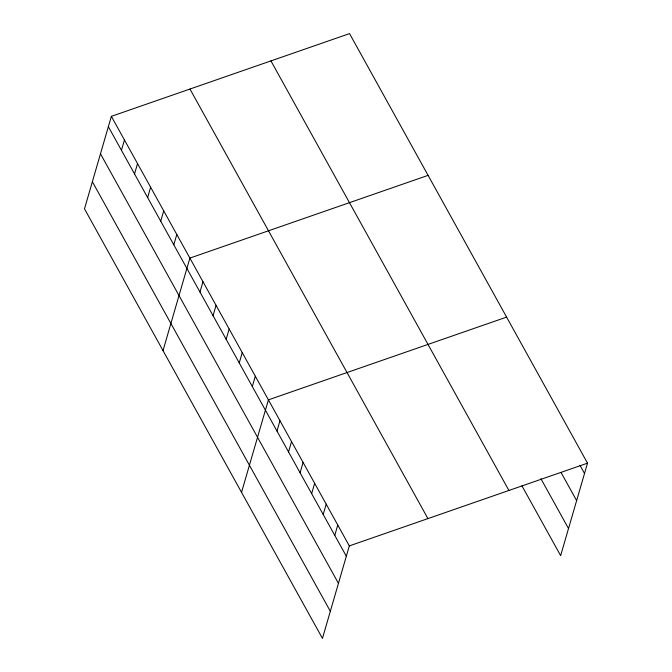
<?xml version="1.0" encoding="UTF-8"?>
<svg xmlns="http://www.w3.org/2000/svg" width="672" height="672" viewBox="0 0 672 672"><rect width="100%" height="100%" fill="white"/><g stroke="black" fill="none" stroke-linecap="round" stroke-linejoin="round"><path stroke-width="1.01" d="M111.359 116.348L84.487 208.841L322.451 638.4L349.322 545.908L111.359 116.348L349.549 33.6L587.513 463.159L560.641 555.652L521.942 485.806M121.447 150.293L124.446 139.969M134.534 173.922L137.533 163.598M147.622 197.551L150.629 187.219M160.717 221.172L163.716 210.848M173.804 244.801L176.803 234.478M163.019 350.591L189.89 258.098L428.072 175.358M199.979 292.051L202.978 281.728M213.066 315.68L216.065 305.348M226.153 339.301L229.152 328.978M239.24 362.93L242.239 352.607M252.328 386.551L255.326 376.228M241.542 492.349L268.414 399.857L506.604 317.108M276.973 431.046L279.972 420.722M288.532 451.912L291.53 441.588M300.09 472.777L303.089 462.445M311.648 493.634L314.647 483.311M323.207 514.5L326.206 504.176M334.765 535.366L337.764 525.042M349.322 545.908L587.513 463.159M579.986 465.318L584.514 473.483M561.053 472.483L576.635 500.598M540.876 478.649L568.52 528.536M270.942 60.908L508.914 490.468M189.966 89.04L427.93 518.599M108.36 126.672L346.324 556.231M100.481 153.787L338.444 583.346M92.366 181.726L330.33 611.285"/></g></svg>
